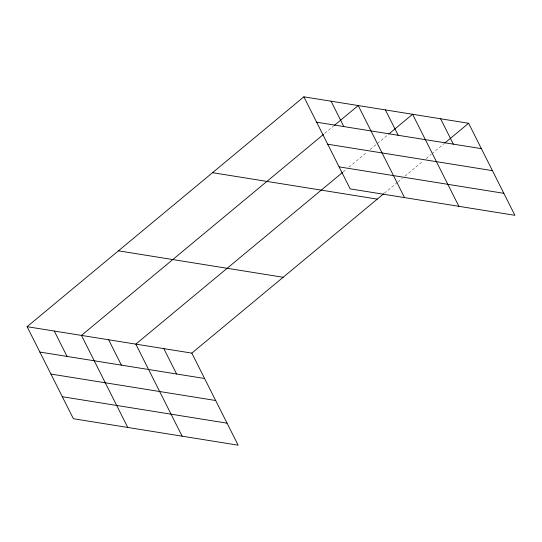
<?xml version="1.0" encoding="UTF-8"?>
<svg xmlns="http://www.w3.org/2000/svg" width="542" height="542" viewBox="0 0 542 542"><rect width="100%" height="100%" fill="white"/><g stroke="black" fill="none" stroke-linecap="round" stroke-linejoin="round"><path stroke-width="0.41" stroke-dasharray="2.71 2.03" d="M324.787 133.332L333.791 125.852M343.127 171.97L346.345 169.3M348.919 167.16L366.927 152.207M370.145 149.538L388.153 134.579M384.346 193.243L397.211 182.559M397.848 182.031L402.354 178.291M404.928 176.15L422.936 161.198M426.154 158.528L431.297 154.253M431.94 153.718L444.162 143.569"/><path stroke-width="0.81" d="M27.1 326.684L191.827 353.12L238.128 445.172L73.394 418.729L27.1 326.684L303.872 96.828L468.606 123.271L514.9 215.316L350.173 188.88L303.872 96.828M323.499 134.402L81.463 335.403L127.756 427.455M334.434 125.317L358.235 105.555L404.528 197.606M342.483 172.505L135.825 344.129L182.119 436.181M388.797 134.043L412.597 114.281L458.891 206.333M191.827 353.12L383.702 193.779M444.806 143.034L468.606 123.271M316.636 122.207L481.371 148.65M327.707 144.213L492.434 170.649M339.102 166.875L503.836 193.318M212.539 172.681L377.266 199.124M118.434 250.831L283.168 277.274M39.864 352.056L204.591 378.499M50.928 374.061L215.662 400.504M62.33 396.73L227.057 423.166M440.599 118.773L453.363 144.152M385.416 109.918L398.18 135.297M331.054 101.191L343.818 126.571M163.826 348.628L176.59 374.007M108.644 339.766L121.408 365.145M54.281 331.04L67.045 356.419"/></g></svg>
